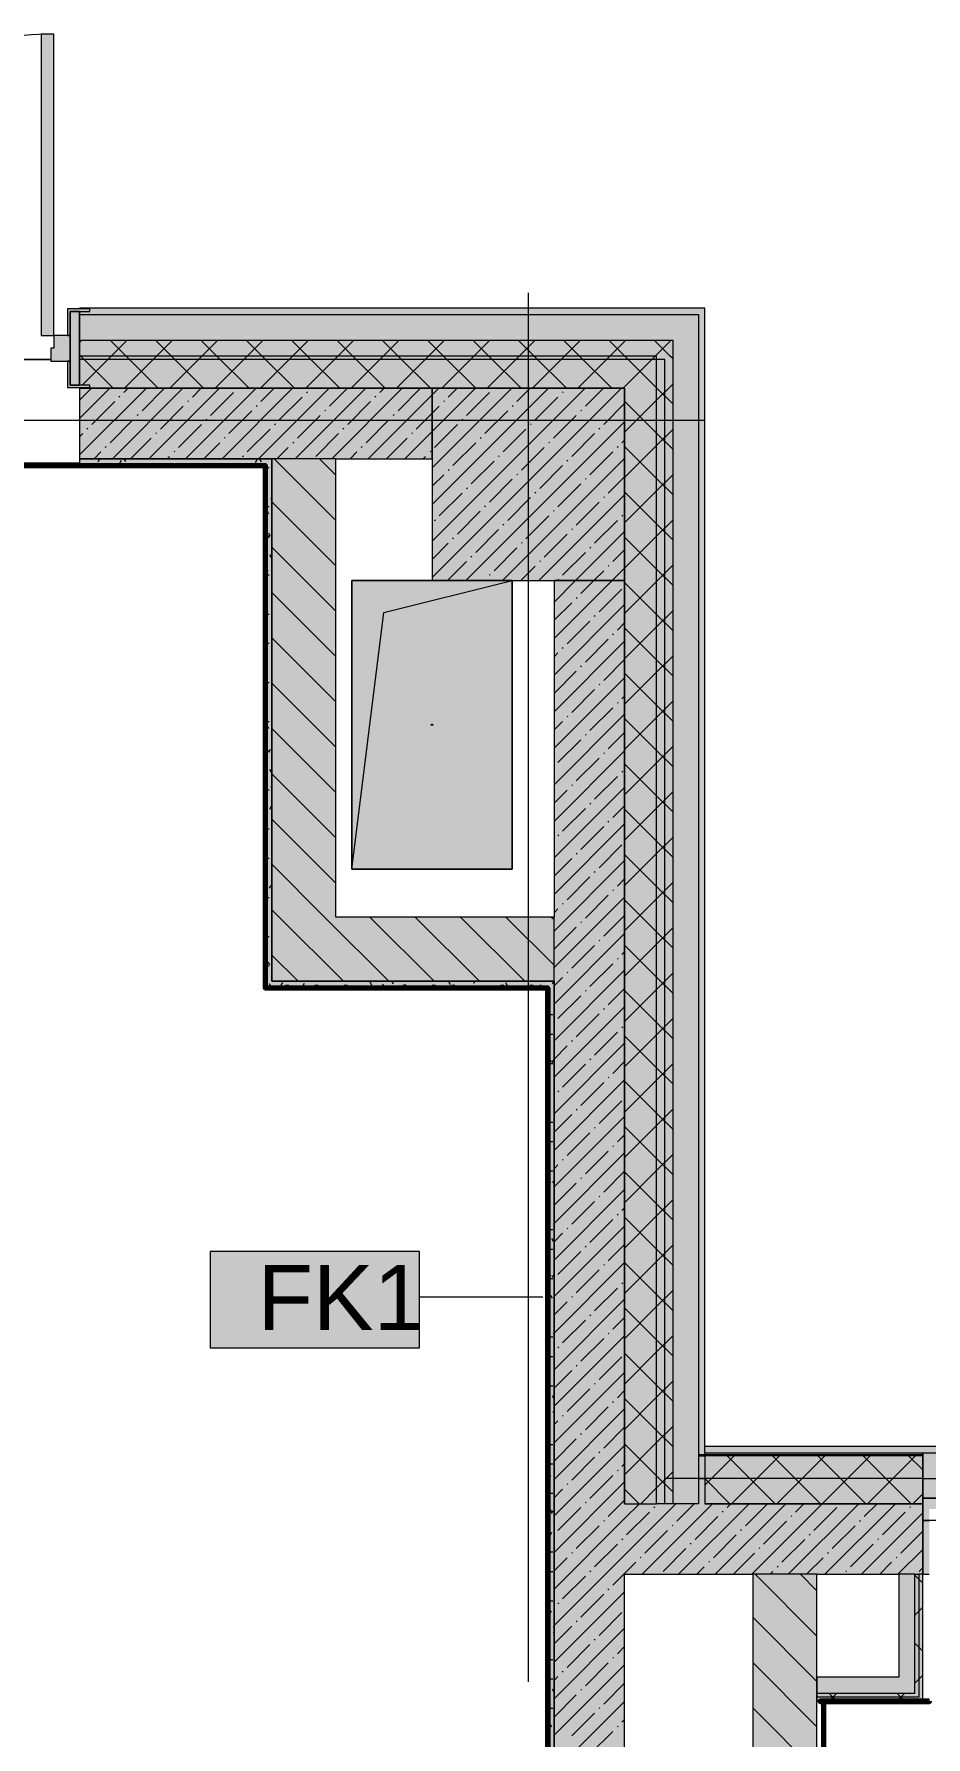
# Model space of a CAD drawing. Header units: millimetres. Extents: x -3817 to 677485, y -22715 to 103890.
# Drawn here: x 32011 to 34793, y 24804 to 30116 of the extents above; entities that cross this region are included whole.
import ezdxf

# ---------------------------------------------------------------- set-up
doc = ezdxf.new("R2010")
doc.units = ezdxf.units.MM
doc.layers.add('PDF _Геометрия', color=7, linetype='Continuous', true_color=0x1d1d1d)
doc.layers.add('PDF _Сплошная заливка', color=7, linetype='Continuous', true_color=0xffffff)
doc.layers.add('PDF _Текст', color=7, linetype='Continuous')
doc.styles.add('PDF GOST-Common', font='arial.ttf')

msp = doc.modelspace()

# ---------------------------------------------------------------- hatches: boundary and pattern name
at = {"layer": 'PDF _Сплошная заливка', "transparency": 33554559}
h = msp.add_hatch(color=256, dxfattribs=at)
h.paths.add_polyline_path([(13953.3, 29011.3), (13973.3, 29011.3), (13973.3, 29241.3), (15353.5, 29241.3), (15353.5, 29261.4), (13953.3, 29261.4), (13953.3, 29061.3)], flags=0)
h.paths.add_polyline_path([(34033.7, 29241.3), (34103.3, 29241.3), (34103.3, 29261.4), (32185.3, 29259.3), (32185.3, 29251.3), (32153.3, 29251.3), (32153.3, 29241.3), (34003.3, 29241.3)], flags=0)
h.paths.add_polyline_path([(22153.3, 29241.3), (31053.3, 29241.3), (31053.3, 29251.3), (31021.3, 29251.3), (31021.3, 29259.3), (22153.3, 29261.4)], flags=0)
h.paths.add_polyline_path([(18953.5, 29241.3), (18953.5, 29261.4), (18053.5, 29261.4), (18053.5, 29241.3), (18893.2, 29241.3)], flags=0)
h.paths.add_polyline_path([(20251.9, 29241.3), (20453.3, 29241.3), (20453.3, 29261.4), (19853.5, 29261.4), (19853.5, 29241.3)], flags=0)
h.paths.add_polyline_path([(17153.5, 29241.3), (17153.5, 29261.4), (16253.5, 29261.4), (16253.5, 29241.3), (16855.1, 29241.3)], flags=0)
h = msp.add_hatch(color=256, dxfattribs=at)
h.paths.add_polyline_path([(33838.7, 29161.3), (34083.3, 29161.3), (34083.3, 29241.3), (32153.3, 29241.3), (32153.3, 29161.3), (33633.3, 29161.3)], flags=0)
h.paths.add_polyline_path([(31053.3, 29161.3), (31053.3, 29241.3), (22153.3, 29241.3), (22153.3, 29161.3), (30053.3, 29161.3)], flags=0)
h.paths.add_polyline_path([(18953.5, 29161.3), (18953.5, 29241.3), (18053.5, 29241.3), (18053.5, 29161.3), (18893.2, 29161.3)], flags=0)
h.paths.add_polyline_path([(16253.5, 29161.3), (17153.5, 29161.3), (17153.5, 29241.3), (16253.5, 29241.3), (16253.5, 29191.3)], flags=0)
h.paths.add_polyline_path([(15353.5, 29161.3), (15353.5, 29241.3), (13973.3, 29241.3), (13973.3, 29161.3), (15036.6, 29161.3)], flags=0)
h.paths.add_polyline_path([(19853.5, 29161.3), (20453.3, 29161.3), (20453.3, 29241.3), (19853.5, 29241.3), (19853.5, 29191.3)], flags=0)
h = msp.add_hatch(color=256, dxfattribs=at)
h.paths.add_polyline_path([(32123.3, 29176.4), (32123.3, 29251.3), (32185.3, 29251.3), (32185.3, 29259.3), (32115.3, 29259.3), (32115.3, 29176.4)], flags=0)
h.paths.add_polyline_path([(31083.3, 29176.4), (31091.3, 29176.4), (31091.3, 29259.3), (31021.3, 29259.3), (31021.3, 29251.3), (31083.3, 29251.3), (31083.3, 29191.3)], flags=0)
for points in [[(32126, 29021.3), (32153.3, 29021.3), (32153.3, 29251.3), (32123.3, 29251.3), (32123.3, 29021.3)], [(34084.9, 25684.1), (34103.3, 25684.1), (34103.3, 29241.3), (34083.3, 29241.3), (34083.3, 25684.1)], [(34033.7, 25531.3), (34083.3, 25531.3), (34083.3, 29161.3), (34003.3, 29161.3), (34003.3, 25531.3)], [(33502.7, 27511.3), (33502.7, 28411.3), (33002.7, 28411.3), (33002.7, 27511.3), (33253.3, 27511.3)], [(33838.7, 24511.3), (33853.3, 24511.3), (33853.3, 28411.3), (33633.3, 28411.3), (33633.3, 24511.3)], [(32752.7, 27161.3), (33633.3, 27161.3), (33633.3, 27361.3), (32752.7, 27361.3), (32752.7, 27343)], [(33612.3, 27141.3), (33613.3, 27141.3), (33612.3, 27161.3), (32732.7, 27161.3), (32732.7, 27141.3), (33253.3, 27141.3)], [(36556.1, 25531.3), (37883.3, 25531.3), (37883.3, 25689.1), (34783.3, 25689.1), (34783.3, 25531.3), (35197.4, 25531.3)], [(34804.3, 25311.3), (34804.3, 25515.3), (34853.3, 25515.3), (34853.3, 25519.1), (36983.3, 25519.1), (36983.3, 25515.3), (37053.3, 25515.3), (37053.3, 25519.1), (37813.3, 25519.1), (37813.3, 25515.3), (37883.3, 25515.3), (37883.3, 25531.3), (34783.3, 25531.1), (34783.3, 25311.3), (34803.8, 25311.3)], [(34770.8, 24927.8), (34783.3, 24927.8), (34783.3, 25311.3), (34770.8, 25311.3), (34770.8, 24931.4)], [(34453.3, 24927.8), (34770.8, 24927.8), (34770.8, 24940.4), (34453.3, 24940.4), (34453.3, 24931.4)]]:
    msp.add_hatch(color=256, dxfattribs=at).paths.add_polyline_path(points)
h = msp.add_hatch(color=256, dxfattribs=at)
h.paths.add_polyline_path([(32063.3, 29096.3), (32123.3, 29096.3), (32123.3, 29176.4), (32073.3, 29176.4), (32073.3, 29136.3), (32063.3, 29136.3), (32063.3, 29111.3)], flags=0)
h.paths.add_polyline_path([(31133.3, 29096.3), (31143.3, 29096.3), (31143.3, 29136.3), (31133.3, 29136.3), (31133.3, 29176.4), (31083.3, 29176.4), (31083.3, 29096.3), (31121.3, 29096.3)], flags=0)
h = msp.add_hatch(color=256, dxfattribs=at)
h.paths.add_polyline_path([(22969.2, 29111.3), (31053.3, 29111.3), (31053.3, 29161.3), (22153.3, 29161.3), (22153.3, 29111.3)], flags=0)
h.paths.add_polyline_path([(33853.3, 29111.3), (34003.3, 29111.3), (34003.3, 29161.3), (32153.3, 29161.3), (32153.3, 29111.3), (33838.7, 29111.3)], flags=0)
h.paths.add_polyline_path([(20251.9, 29111.3), (20453.3, 29111.3), (20453.3, 29161.3), (19853.5, 29161.3), (19853.5, 29111.3)], flags=0)
h.paths.add_polyline_path([(18893.2, 29111.3), (18953.5, 29111.3), (18953.5, 29161.3), (18053.5, 29161.3), (18053.5, 29111.3), (18213.8, 29111.3)], flags=0)
h.paths.add_polyline_path([(15353.5, 29111.3), (15353.5, 29161.3), (13973.3, 29161.3), (13973.3, 29111.3), (14817.1, 29111.3)], flags=0)
h.paths.add_polyline_path([(16855.1, 29111.3), (17153.5, 29111.3), (17153.5, 29161.3), (16253.5, 29161.3), (16253.5, 29111.3), (16842.2, 29111.3)], flags=0)
h = msp.add_hatch(color=256, dxfattribs=at)
h.paths.add_polyline_path([(32153.3, 29011.3), (33953.3, 29011.3), (33953.3, 29111.3), (32153.3, 29111.3), (32153.3, 29021.3), (32185.3, 29021.3), (32185.3, 29013.3), (32153.3, 29013.3)], flags=0)
h.paths.add_polyline_path([(29003.3, 29011.3), (31021.3, 29013.3), (31021.3, 29021.3), (31053.3, 29021.3), (31053.3, 29111.3), (22153.3, 29111.3), (22153.3, 29011.3), (28803.3, 29011.3)], flags=0)
h.paths.add_polyline_path([(20453.3, 29011.3), (20453.3, 29111.3), (19853.5, 29111.3), (19853.5, 29011.3), (20251.9, 29011.3)], flags=0)
h.paths.add_polyline_path([(14553.3, 29011.3), (15353.5, 29011.3), (15353.5, 29111.3), (13973.3, 29111.3), (13973.3, 29011.3), (14137.8, 29011.3)], flags=0)
h.paths.add_polyline_path([(16253.5, 29011.3), (17153.5, 29011.3), (17153.5, 29111.3), (16253.5, 29111.3)], flags=0)
h.paths.add_polyline_path([(18953.5, 29011.3), (18953.5, 29111.3), (18053.5, 29111.3), (18053.5, 29011.3), (18893.2, 29011.3)], flags=0)
h = msp.add_hatch(color=256, dxfattribs=at)
h.paths.add_polyline_path([(32185.3, 29013.3), (32185.3, 29021.3), (32123.3, 29022.4), (32123.3, 29096.3), (32115.3, 29096.3), (32115.3, 29013.3), (32153.3, 29013.3)], flags=0)
h.paths.add_polyline_path([(31021.3, 29013.3), (31091.3, 29013.3), (31091.3, 29096.3), (31083.3, 29096.3), (31083.3, 29021.3), (31021.3, 29021.3)], flags=0)
h = msp.add_hatch(color=256, dxfattribs=at)
h.paths.add_polyline_path([(31053.3, 28791.3), (31053.3, 29011.3), (30853.3, 29011.3), (30853.3, 28791.3), (31053.2, 28791.3)], flags=0)
h.paths.add_polyline_path([(33253.3, 28791.3), (33253.3, 29011.3), (32153.3, 29011.3), (32153.3, 28791.3), (33002.7, 28791.3)], flags=0)
h.paths.add_polyline_path([(30053.3, 28791.3), (30253.3, 28793.1), (30253.3, 29011.3), (30053.3, 29011.3), (30053.3, 28793.6)], flags=0)
h = msp.add_hatch(color=256, dxfattribs=at)
h.paths.add_polyline_path([(32719.7, 28771.3), (32732.7, 28771.8), (32732.7, 28791.3), (32153.3, 28791.3), (32153.3, 28771.3), (32480, 28771.3)], flags=0)
h.paths.add_polyline_path([(31053.3, 28771.3), (31053.3, 28791.3), (30873.3, 28791.3), (30873.3, 28771.3), (30886.3, 28771.3)], flags=0)
h = msp.add_hatch(color=256, dxfattribs=at)
h.paths.add_polyline_path([(34103.3, 25531.3), (34103.3, 25681.1), (34083.3, 25681), (34083.3, 25531.3)], flags=0)
h.paths.add_polyline_path([(38730.6, 25689.1), (39003.3, 25690.7), (39003.3, 25711.1), (34103.3, 25711.1), (34103.3, 25689.1), (38594.1, 25689.1)], flags=0)
h = msp.add_hatch(color=256, dxfattribs=at)
h.paths.add_polyline_path([(38733.3, 25681.1), (38732.3, 25684.1), (37883.3, 25684.1), (37883.3, 25681.1), (38594.1, 25681.1)], flags=0)
h.paths.add_polyline_path([(34103.3, 25681.1), (34783.3, 25682.4), (34783.3, 25684.1), (34083.3, 25684.1), (34083.3, 25681.1)], flags=0)
h = msp.add_hatch(color=256, dxfattribs=at)
h.paths.add_polyline_path([(34103.3, 25684.1), (34783.3, 25684.1), (34783.3, 25689.1), (34103.3, 25689.1)], flags=0)
h.paths.add_polyline_path([(38732.3, 25684.1), (38733.3, 25684.1), (38733.3, 25689.1), (37883.3, 25689.1), (37883.3, 25684.1), (38594.1, 25684.1)], flags=0)
h = msp.add_hatch(color=256, dxfattribs=at)
h.paths.add_polyline_path([(37883.3, 25531.3), (38733.3, 25531.3), (38733.3, 25681.1), (37883.3, 25681.1), (37883.3, 25549.1)], flags=0)
h.paths.add_polyline_path([(34253.3, 25531.3), (34783.3, 25531.3), (34783.3, 25681.1), (34103.3, 25681.1), (34103.3, 25531.3)], flags=0)
h = msp.add_hatch(color=256, dxfattribs=at)
h.paths.add_polyline_path([(37908.3, 25311.3), (38733.3, 25311.3), (38733.3, 25531.3), (37883.3, 25531.1), (37884.5, 25311.3), (37895.8, 25311.3)], flags=0)
h.paths.add_polyline_path([(33853.3, 25311.3), (34783.3, 25311.3), (34783.3, 25531.3), (33853.3, 25531.1)], flags=0)
h = msp.add_hatch(color=256, dxfattribs=at)
h.paths.add_polyline_path([(34413.3, 19761.3), (34413.3, 19766.3), (34453.3, 19766.3), (34453.3, 20105.2), (34433.3, 20116.7), (34453.3, 20151.3), (34453.3, 20156.3), (34413.3, 20156.3), (34413.3, 20161.3), (34453.3, 20161.3), (34453.3, 20561.3), (34253.3, 20561.3), (34253.3, 19761.3), (34373.3, 19761.3)], flags=0)
h.paths.add_polyline_path([(34453.3, 21661.3), (34453.3, 25311.3), (34253.3, 25311.3), (34253.3, 21661.3)], flags=0)
at = {"layer": 'PDF _Сплошная заливка', "true_color": 0xe7e7e7, "transparency": 33554559}
for points in [[(34708.3, 24990.3), (34758.3, 24990.3), (34758.3, 25311.3), (34708.3, 25311.3), (34708.3, 24995.4)], [(34708.3, 24940.4), (34758.3, 24940.4), (34758.3, 24990.3), (34453.3, 24990.3), (34453.3, 24940.4)]]:
    msp.add_hatch(color=254, dxfattribs=at).paths.add_polyline_path(points)

# ---------------------------------------------------------------- linework, layer by layer
at = {"layer": 'PDF _Геометрия', "color": 253, "lineweight": 13, "true_color": 0xaaaaaa}
for points in [[(32073.3, 30116.3), (32033.3, 30116.3), (32033.3, 29176.4), (32073.3, 29176.4)], [(32123.3, 29021.3), (32153.3, 29021.3), (32153.3, 29251.3), (32123.3, 29251.3)], [(32073.3, 29176.4), (32073.3, 29136.3), (32063.3, 29136.3), (32063.3, 29096.3), (32123.3, 29096.3), (32123.3, 29176.4)], [(34853.3, 25549.1), (34853.3, 25479.1), (34783.3, 25479.1), (34783.3, 25549.1)]]:
    msp.add_lwpolyline(points, close=True, dxfattribs=at)
at = {"layer": 'PDF _Геометрия', "color": 253, "lineweight": 9, "true_color": 0xaaaaaa}
for points in [[(33553.3, 24976), (33553.3, 26809.4), (33553.3, 29309.4)], [(30624.4, 28911.3), (31603.3, 28911.3), (34103.3, 28911.3)], [(37883.3, 25549.1), (34783.3, 25549.1)], [(34783.3, 25479.1), (34804.3, 25479.1)]]:
    msp.add_lwpolyline(points, dxfattribs=at)
for points in [[(32185.3, 29251.3), (32185.3, 29259.3), (32115.3, 29259.3), (32115.3, 29176.4), (32123.3, 29176.4), (32123.3, 29251.3)], [(32185.3, 29021.3), (32123.3, 29021.3), (32123.3, 29096.3), (32115.3, 29096.3), (32115.3, 29013.3), (32185.3, 29013.3)]]:
    msp.add_lwpolyline(points, close=True, dxfattribs=at)
at = {"layer": 'PDF _Геометрия', "color": 9, "lineweight": 9, "true_color": 0xc0c0c0}
for points in [[(39003.3, 25689.1), (38733.3, 25689.1), (37883.3, 25689.1), (37883.3, 25531.3), (37883.3, 25689.1), (34783.3, 25689.1), (34783.3, 25531.3), (34783.3, 25689.1), (34103.3, 25689.1), (34103.3, 29011.3), (34103.3, 29241.3), (34103.3, 29261.4), (32153.3, 29261.4)], [(32153.3, 29251.3), (32153.3, 29021.3)], [(32153.3, 29011.3), (32153.3, 28791.3), (32752.7, 28791.3), (32752.7, 27361.3), (32752.7, 27161.3), (33633.3, 27161.3), (33633.3, 24511.3), (33853.3, 24511.3), (33853.3, 25311.3), (34253.3, 25311.3), (34253.3, 21691.3), (34253.3, 21791.3), (34253.3, 21811.3), (29023.3, 21811.3)], [(32153.3, 29011.3), (32153.3, 28791.3)], [(33253.3, 24531.3), (33253.3, 24511.3), (33633.3, 24511.3), (33633.3, 24531.3), (33633.3, 27161.3), (33613.3, 27161.3), (32752.7, 27161.3), (32752.7, 28791.3), (32732.7, 28791.3), (32153.3, 28791.3), (32153.3, 28771.3)], [(32732.7, 27161.3), (32732.7, 27141.3)], [(33613.3, 27141.3), (33613.3, 24532.4)], [(34103.1, 25711.1), (39273.4, 25711.1)], [(34473.3, 23111.3), (34453.3, 23111.3), (34453.3, 25311.3), (34708.3, 25311.3), (34708.3, 24990.3), (34453.3, 24990.3), (34453.3, 24915.3), (34783.3, 24915.3), (34783.3, 24927.8), (34783.3, 24990.3), (34783.3, 25311.3), (34783.3, 25531.3), (34783.3, 25311.3), (34803.8, 25311.3)]]:
    msp.add_lwpolyline(points, dxfattribs=at)
at = {"layer": 'PDF _Геометрия', "color": 7, "lineweight": 9}
for points in [[(32153.3, 29241.3), (34083.3, 29241.3), (34083.3, 29161.3), (34083.3, 29011.3), (34083.3, 25684.1), (34083.3, 25681.1), (34083.3, 25531.3), (34003.3, 25531.3)], [(32153.3, 29161.3), (34003.3, 29161.3), (34003.3, 29111.3), (34003.3, 29011.3), (34003.3, 25531.3), (33953.3, 25531.3)], [(33853.3, 25531.3), (33953.3, 25531.3), (33953.3, 29011.3), (33953.3, 29111.3), (32153.3, 29111.3)], [(33978.3, 25531.3), (33978.3, 29101.3), (32153.3, 29101.3)], [(32153.3, 28771.3), (32719.7, 28771.3), (32732.7, 28771.3)], [(32732.7, 28770.3), (32732.7, 27161.3)], [(32952.7, 28791.3), (32752.7, 28791.3)], [(33002.7, 27511.3), (33102.7, 28311.3), (33502.7, 28411.3)], [(33633.3, 27161.3), (33633.3, 27361.3)], [(32732.7, 27141.3), (33612.3, 27141.3)], [(33597.9, 26176.1), (33213.9, 26176.1)], [(34783.3, 25684.1), (34103.3, 25684.1), (34083.3, 25684.1), (34083.3, 25681.1), (34103.3, 25681.1)], [(34103.3, 25689.1), (34103.3, 25684.1)], [(34783.3, 25681.1), (34103.3, 25681.1), (34103.3, 25531.3), (34280.7, 25531.3), (34783.3, 25531.3), (34280.7, 25531.3), (34103.3, 25531.3)], [(34783.3, 25610.1), (33978.3, 25610.1)], [(34453.3, 25311.3), (34280.7, 25311.3), (34253.3, 25311.3)], [(34453.3, 24940.4), (34758.3, 24940.4), (34758.3, 24990.3), (34758.3, 25311.3), (34708.3, 25311.3)], [(34758.3, 25311.3), (34770.8, 25311.3), (34770.8, 24990.3), (34770.8, 24940.4), (34770.8, 24927.8), (34453.3, 24927.8)], [(34783.3, 25311.3), (34770.8, 25311.3)]]:
    msp.add_lwpolyline(points, dxfattribs=at)
at = {"layer": 'PDF _Геометрия', "lineweight": 9}
for points in [[(32153.3, 29154.4), (32160.2, 29161.3)], [(32257.4, 29011.3), (32157.4, 29111.3), (32153.3, 29115.5)], [(32161.6, 29021.3), (32251.6, 29111.3), (32301.6, 29161.3)], [(32398.8, 29011.3), (32298.8, 29111.3), (32248.8, 29161.3)], [(32293, 29011.3), (32393, 29111.3), (32443, 29161.3)], [(32540.2, 29011.3), (32440.2, 29111.3), (32390.2, 29161.3)], [(32434.4, 29011.3), (32534.4, 29111.3), (32584.4, 29161.3)], [(32681.7, 29011.3), (32581.7, 29111.3), (32531.7, 29161.3)], [(32575.9, 29011.3), (32675.9, 29111.3), (32725.9, 29161.3)], [(32823.1, 29011.3), (32723.1, 29111.3), (32673.1, 29161.3)], [(32717.3, 29011.3), (32817.3, 29111.3), (32867.3, 29161.3)], [(32964.5, 29011.3), (32864.5, 29111.3), (32814.5, 29161.3)], [(32858.7, 29011.3), (32958.7, 29111.3), (33008.7, 29161.3)], [(33105.9, 29011.3), (33005.9, 29111.3), (32955.9, 29161.3)], [(33000.1, 29011.3), (33100.1, 29111.3), (33150.1, 29161.3)], [(33247.3, 29011.3), (33147.3, 29111.3), (33097.3, 29161.3)], [(33141.5, 29011.3), (33241.5, 29111.3), (33291.5, 29161.3)], [(33388.8, 29011.3), (33288.8, 29111.3), (33238.8, 29161.3)], [(33283, 29011.3), (33383, 29111.3), (33433, 29161.3)], [(33530.2, 29011.3), (33430.2, 29111.3), (33380.2, 29161.3)], [(33424.4, 29011.3), (33524.4, 29111.3), (33574.4, 29161.3)], [(33671.6, 29011.3), (33571.6, 29111.3), (33521.6, 29161.3)], [(33565.8, 29011.3), (33665.8, 29111.3), (33715.8, 29161.3)], [(33813, 29011.3), (33713, 29111.3), (33663, 29161.3)], [(33707.2, 29011.3), (33807.2, 29111.3), (33857.2, 29161.3)], [(34003.3, 28962.5), (33953.3, 29012.5), (33854.4, 29111.3), (33804.4, 29161.3)], [(33848.6, 29011.3), (33948.6, 29111.3), (33998.6, 29161.3)], [(34003.3, 29104), (33995.9, 29111.3), (33945.9, 29161.3)], [(32153.3, 28917.2), (32247.4, 29011.3)], [(32153.3, 28803.2), (32361.4, 29011.3)], [(32153.3, 28974.3), (32190.4, 29011.3)], [(32255.5, 28791.3), (32475.5, 29011.3)], [(32291.1, 28998), (32304.4, 29011.3)], [(32348.1, 28941), (32418.5, 29011.3)], [(32369.5, 28791.3), (32589.5, 29011.3)], [(32483.6, 28791.3), (32703.6, 29011.3)], [(32504.9, 28983.8), (32532.5, 29011.3)], [(32597.6, 28791.3), (32817.6, 29011.3)], [(32711.7, 28791.3), (32931.7, 29011.3)], [(32718.8, 28969.5), (32760.6, 29011.3)], [(32825.7, 28791.3), (33045.7, 29011.3)], [(32932.6, 28955.3), (32988.7, 29011.3)], [(32939.8, 28791.3), (33159.8, 29011.3)], [(33053.8, 28791.3), (33253.3, 28990.8), (33273.8, 29011.3)], [(33089.4, 28998), (33102.8, 29011.3)], [(33146.5, 28941), (33216.8, 29011.3)], [(33167.9, 28791.3), (33253.3, 28876.7), (33387.9, 29011.3)], [(33253.3, 28762.7), (33501.9, 29011.3)], [(33253.3, 28648.6), (33616, 29011.3)], [(33253.3, 28534.6), (33730, 29011.3)], [(33253.3, 28420.5), (33844.1, 29011.3)], [(33303.3, 28983.8), (33330.8, 29011.3)], [(33517.1, 28969.5), (33558.9, 29011.3)], [(33731, 28955.3), (33787, 29011.3)], [(33853.3, 28874.5), (33953.3, 28974.5), (34003.3, 29024.5)], [(32191.3, 28898.3), (32262.6, 28969.5)], [(32276.8, 28983.8), (32279.2, 28986.2)], [(32405.2, 28884), (32476.4, 28955.3)], [(32490.7, 28969.5), (32493.1, 28971.9)], [(32562, 28926.8), (32633.3, 28998)], [(32704.5, 28955.3), (32706.9, 28957.6)], [(32775.8, 28912.5), (32847.1, 28983.8)], [(32861.3, 28998), (32863.7, 29000.4)], [(32989.7, 28898.3), (33060.9, 28969.5)], [(33075.2, 28983.8), (33077.6, 28986.2)], [(33203.5, 28884), (33253.3, 28933.8), (33274.8, 28955.3)], [(33289, 28969.5), (33291.4, 28971.9)], [(33360.3, 28926.8), (33431.6, 28998)], [(33502.9, 28955.3), (33505.2, 28957.6)], [(33574.2, 28912.5), (33645.4, 28983.8)], [(33659.7, 28998), (33662.1, 29000.4)], [(33788, 28898.3), (33853.3, 28963.5)], [(34003.3, 28821.1), (33953.3, 28871.1), (33853.3, 28971.1)], [(32248.3, 28841.2), (32319.6, 28912.5)], [(32333.9, 28926.8), (32336.2, 28929.1)], [(32547.7, 28912.5), (32550.1, 28914.9)], [(32619, 28869.7), (32690.3, 28941)], [(32832.8, 28855.5), (32904.1, 28926.8)], [(32918.4, 28941), (32920.7, 28943.4)], [(33046.7, 28841.2), (33118, 28912.5)], [(33132.2, 28926.8), (33134.6, 28929.1)], [(33346.1, 28912.5), (33348.4, 28914.9)], [(33358.1, 28411.3), (33853.3, 28906.5)], [(33417.3, 28869.7), (33488.6, 28941)], [(33631.2, 28855.5), (33702.5, 28926.8)], [(33716.7, 28941), (33719.1, 28943.4)], [(32153.3, 28860.2), (32162.8, 28869.7)], [(32177.1, 28884), (32179.4, 28886.4)], [(32312.5, 28791.3), (32376.6, 28855.5)], [(32390.9, 28869.7), (32393.3, 28872.1)], [(32462.2, 28827), (32533.5, 28898.3)], [(32604.7, 28855.5), (32607.1, 28857.9)], [(32676, 28812.7), (32747.3, 28884)], [(32761.6, 28898.3), (32763.9, 28900.6)], [(32889.9, 28798.5), (32961.1, 28869.7)], [(32975.4, 28884), (32977.8, 28886.4)], [(33110.8, 28791.3), (33175, 28855.5)], [(33189.2, 28869.7), (33191.6, 28872.1)], [(33260.5, 28827), (33331.8, 28898.3)], [(33403.1, 28855.5), (33405.5, 28857.9)], [(33474.4, 28812.7), (33545.6, 28884)], [(33559.9, 28898.3), (33562.3, 28900.6)], [(33688.2, 28798.5), (33759.5, 28869.7)], [(33773.7, 28884), (33776.1, 28886.4)], [(33845, 28841.2), (33853.3, 28849.5)], [(33853.3, 28733.1), (33953.3, 28833.1), (34003.3, 28883.1)], [(32198.5, 28791.3), (32219.8, 28812.7)], [(32234.1, 28827), (32236.4, 28829.3)], [(32426.6, 28791.3), (32433.7, 28798.5)], [(32447.9, 28812.7), (32450.3, 28815.1)], [(32540.6, 28791.3), (32590.5, 28841.2)], [(32661.8, 28798.5), (32664.1, 28800.8)], [(32768.7, 28791.3), (32804.3, 28827)], [(32818.6, 28841.2), (32821, 28843.6)], [(32996.8, 28791.3), (33018.2, 28812.7)], [(33032.4, 28827), (33034.8, 28829.3)], [(33224.9, 28791.3), (33232, 28798.5)], [(33246.3, 28812.7), (33248.6, 28815.1)], [(33317.5, 28769.9), (33388.8, 28841.2)], [(33460.1, 28798.5), (33462.5, 28800.8)], [(33531.4, 28755.7), (33602.7, 28827)], [(33616.9, 28841.2), (33619.3, 28843.6)], [(33745.2, 28741.4), (33816.5, 28812.7)], [(33830.8, 28827), (33833.1, 28829.3)], [(34003.3, 28679.7), (33953.3, 28729.7), (33853.3, 28829.7)], [(32952.7, 28598.8), (32760.2, 28791.3)], [(32952.7, 28740.3), (32901.7, 28791.3)], [(33253.3, 28705.7), (33289, 28741.4)], [(33303.3, 28755.7), (33305.7, 28758.1)], [(33374.6, 28712.9), (33445.9, 28784.2)], [(33472.2, 28411.3), (33853.3, 28792.4)], [(33517.1, 28741.4), (33519.5, 28743.8)], [(33588.4, 28698.7), (33659.7, 28769.9)], [(33674, 28784.2), (33676.3, 28786.6)], [(33853.3, 28591.7), (33953.3, 28691.7), (34003.3, 28741.7)], [(33360.3, 28698.7), (33362.7, 28701)], [(33431.6, 28655.9), (33502.9, 28727.2)], [(33645.4, 28641.6), (33716.7, 28712.9)], [(33731, 28727.2), (33733.3, 28729.6)], [(33802.3, 28684.4), (33853.3, 28735.4)], [(34003.3, 28538.3), (33953.3, 28588.3), (33853.3, 28688.3)], [(32952.7, 28457.4), (32752.7, 28657.4)], [(33274.8, 28613.1), (33346.1, 28684.4)], [(33417.3, 28641.6), (33419.7, 28644)], [(33488.6, 28598.9), (33559.9, 28670.2)], [(33574.2, 28684.4), (33576.5, 28686.8)], [(33586.2, 28411.3), (33853.3, 28678.4)], [(33702.5, 28584.6), (33773.7, 28655.9)], [(33788, 28670.2), (33790.4, 28672.5)], [(33260.5, 28598.9), (33262.9, 28601.2)], [(33331.8, 28556.1), (33403.1, 28627.4)], [(33474.4, 28584.6), (33476.7, 28587)], [(33545.6, 28541.8), (33616.9, 28613.1)], [(33631.2, 28627.4), (33633.6, 28629.8)], [(33759.5, 28527.6), (33830.8, 28598.9)], [(33845, 28613.1), (33847.4, 28615.5)], [(33853.3, 28450.3), (33953.3, 28550.3), (34003.3, 28600.3)], [(33317.5, 28541.8), (33319.9, 28544.2)], [(33388.8, 28499.1), (33460.1, 28570.4)], [(33531.4, 28527.6), (33533.8, 28530)], [(33602.7, 28484.8), (33674, 28556.1)], [(33633.3, 28344.3), (33700.3, 28411.3), (33853.3, 28564.3)], [(33688.2, 28570.4), (33690.6, 28572.7)], [(34003.3, 28396.8), (33953.3, 28446.8), (33853.3, 28546.8)], [(32952.7, 28316), (32752.7, 28516)], [(33253.3, 28477.6), (33303.3, 28527.6)], [(33374.6, 28484.8), (33376.9, 28487.2)], [(33445.9, 28442.1), (33517.1, 28513.3)], [(33659.7, 28427.8), (33731, 28499.1)], [(33745.2, 28513.3), (33747.6, 28515.7)], [(33816.5, 28470.6), (33853.3, 28507.3)], [(33301.1, 28411.3), (33360.3, 28470.6)], [(33431.6, 28427.8), (33434, 28430.2)], [(33529.2, 28411.3), (33574.2, 28456.3)], [(33588.4, 28470.6), (33590.8, 28472.9)], [(33633.3, 28230.3), (33814.3, 28411.3), (33853.3, 28450.3)], [(33716.7, 28370.8), (33757.3, 28411.3), (33788, 28442.1)], [(33802.3, 28456.3), (33804.6, 28458.7)], [(33853.3, 28308.9), (33953.3, 28408.9), (34003.3, 28458.9)], [(32952.7, 28174.6), (32752.7, 28374.6)], [(33415.1, 28411.3), (33417.3, 28413.5)], [(33645.4, 28413.5), (33647.8, 28415.9)], [(33773.7, 28313.8), (33845, 28385)], [(34003.3, 28255.4), (33953.3, 28305.4), (33853.3, 28405.4)], [(33633.3, 28287.3), (33688.2, 28342.3)], [(33633.3, 28116.2), (33853.3, 28336.2)], [(33702.5, 28356.5), (33704.8, 28358.9)], [(33853.3, 28167.4), (33953.3, 28267.4), (34003.3, 28317.4)], [(33674, 28214), (33745.2, 28285.2)], [(33759.5, 28299.5), (33761.9, 28301.9)], [(33830.8, 28256.7), (33853.3, 28279.2)], [(34003.3, 28114), (33953.3, 28164), (33853.3, 28264)], [(32952.7, 28033.2), (32752.7, 28233.2)], [(33633.3, 28002.2), (33853.3, 28222.2)], [(33731, 28156.9), (33802.3, 28228.2)], [(33816.5, 28242.5), (33818.9, 28244.8)], [(33633.3, 28173.3), (33645.4, 28185.4)], [(33659.7, 28199.7), (33662.1, 28202.1)], [(33788, 28099.9), (33853.3, 28165.2)], [(33853.3, 28026), (33953.3, 28126), (34003.3, 28176)], [(33633.3, 28059.2), (33702.5, 28128.4)], [(33633.3, 27888.1), (33853.3, 28108.1)], [(33716.7, 28142.7), (33719.1, 28145)], [(34003.3, 27972.6), (33953.3, 28022.6), (33853.3, 28122.6)], [(32952.7, 27891.7), (32752.7, 28091.7)], [(33688.2, 28000.1), (33759.5, 28071.4)], [(33773.7, 28085.7), (33776.1, 28088)], [(33845, 28042.9), (33853.3, 28051.1)], [(33745.2, 27943.1), (33816.5, 28014.4)], [(33830.8, 28028.6), (33833.1, 28031)], [(33853.3, 27884.6), (33953.3, 27984.6), (34003.3, 28034.6)], [(32952.7, 27750.3), (32752.7, 27950.3)], [(33633.3, 27774.1), (33853.3, 27994.1)], [(33633.3, 27945.2), (33659.7, 27971.6)], [(33674, 27985.9), (33676.3, 27988.2)], [(34003.3, 27831.2), (33953.3, 27881.2), (33853.3, 27981.2)], [(33645.4, 27843.3), (33716.7, 27914.6)], [(33731, 27928.8), (33733.3, 27931.2)], [(33802.3, 27886.1), (33853.3, 27937.1)], [(33853.3, 27743.2), (33953.3, 27843.2), (34003.3, 27893.2)], [(33633.3, 27660), (33853.3, 27880)], [(33702.5, 27786.3), (33773.7, 27857.6)], [(33788, 27871.8), (33790.4, 27874.2)], [(34003.3, 27689.7), (33953.3, 27739.7), (33853.3, 27839.7)], [(32952.7, 27608.9), (32752.7, 27808.9)], [(33633.3, 27831.1), (33633.6, 27831.4)], [(33759.5, 27729.2), (33830.8, 27800.5)], [(33845, 27814.8), (33847.4, 27817.2)], [(33633.3, 27546), (33853.3, 27766)], [(33633.3, 27717.1), (33674, 27757.8)], [(33688.2, 27772), (33690.6, 27774.4)], [(33853.3, 27601.8), (33953.3, 27701.8), (34003.3, 27751.8)], [(33659.7, 27629.5), (33731, 27700.7)], [(33745.2, 27715), (33747.6, 27717.4)], [(33816.5, 27672.2), (33853.3, 27709)], [(34003.3, 27548.3), (33953.3, 27598.3), (33853.3, 27698.3)], [(32952.7, 27467.5), (32752.7, 27667.5)], [(33633.3, 27432), (33853.3, 27652)], [(33716.7, 27572.4), (33788, 27643.7)], [(33802.3, 27658), (33804.6, 27660.3)], [(33645.4, 27615.2), (33647.8, 27617.6)], [(33773.7, 27515.4), (33845, 27586.7)], [(33853.3, 27460.3), (33953.3, 27560.3), (34003.3, 27610.3)], [(33117.4, 27161.3), (32917.4, 27361.3), (32752.7, 27526.1)], [(33633.3, 27489), (33688.2, 27543.9)], [(33633.3, 27317.9), (33853.3, 27537.9)], [(33702.5, 27558.2), (33704.8, 27560.5)], [(34003.3, 27406.9), (33953.3, 27456.9), (33853.3, 27556.9)], [(33674, 27415.6), (33745.2, 27486.9)], [(33759.5, 27501.1), (33761.9, 27503.5)], [(33830.8, 27458.4), (33853.3, 27480.9)], [(33853.3, 27318.9), (33953.3, 27418.9), (34003.3, 27468.9)], [(33633.3, 27203.9), (33853.3, 27423.9)], [(33731, 27358.6), (33802.3, 27429.9)], [(33816.5, 27444.1), (33818.9, 27446.5)], [(34003.3, 27265.5), (33953.3, 27315.5), (33853.3, 27415.5)], [(32976, 27161.3), (32776, 27361.3), (32752.7, 27384.6)], [(33258.9, 27161.3), (33058.9, 27361.3)], [(33400.3, 27161.3), (33200.3, 27361.3)], [(33541.7, 27161.3), (33341.7, 27361.3)], [(33633.3, 27211.2), (33483.1, 27361.3)], [(33633.3, 27352.6), (33624.5, 27361.3)], [(33633.3, 27374.9), (33645.4, 27387.1)], [(33659.7, 27401.4), (33662.1, 27403.7)], [(33788, 27301.6), (33853.3, 27366.8)], [(33633.3, 27260.9), (33702.5, 27330.1)], [(33633.3, 27089.8), (33853.3, 27309.8)], [(33716.7, 27344.3), (33719.1, 27346.7)], [(33853.3, 27177.5), (33953.3, 27277.5), (34003.3, 27327.5)], [(33688.2, 27201.8), (33759.5, 27273.1)], [(33773.7, 27287.3), (33776.1, 27289.7)], [(34003.3, 27124.1), (33953.3, 27174.1), (33853.3, 27274.1)], [(32834.6, 27161.3), (32752.7, 27243.2)], [(33745.2, 27144.7), (33816.5, 27216)], [(33830.8, 27230.3), (33833.1, 27232.7)], [(33845, 27244.5), (33853.3, 27252.8)], [(33633.3, 26975.8), (33853.3, 27195.8)], [(33633.3, 27146.8), (33659.7, 27173.3)], [(33674, 27187.5), (33676.3, 27189.9)], [(33853.3, 27036.1), (33953.3, 27136.1), (34003.3, 27186.1)], [(33645.4, 27045), (33716.7, 27116.2)], [(33731, 27130.5), (33733.3, 27132.9)], [(33802.3, 27087.7), (33853.3, 27138.7)], [(34003.3, 26982.6), (33953.3, 27032.6), (33853.3, 27132.6)], [(33633.3, 26861.7), (33853.3, 27081.7)], [(33702.5, 26987.9), (33773.7, 27059.2)], [(33788, 27073.5), (33790.4, 27075.8)], [(33853.3, 26894.6), (33953.3, 26994.6), (34003.3, 27044.6)], [(33633.3, 27032.8), (33633.6, 27033.1)], [(33759.5, 26930.9), (33830.8, 27002.2)], [(33845, 27016.4), (33847.4, 27018.8)], [(34003.3, 26841.2), (33953.3, 26891.2), (33853.3, 26991.2)], [(33633.3, 26747.7), (33853.3, 26967.7)], [(33633.3, 26918.7), (33674, 26959.4)], [(33688.2, 26973.7), (33690.6, 26976)], [(33659.7, 26831.1), (33731, 26902.4)], [(33745.2, 26916.6), (33747.6, 26919)], [(33816.5, 26873.9), (33853.3, 26910.6)], [(33853.3, 26753.2), (33953.3, 26853.2), (34003.3, 26903.2)], [(33633.3, 26633.6), (33853.3, 26853.6)], [(33716.7, 26774.1), (33788, 26845.4)], [(33802.3, 26859.6), (33804.6, 26862)], [(34003.3, 26699.8), (33953.3, 26749.8), (33853.3, 26849.8)], [(33645.4, 26816.9), (33647.8, 26819.2)], [(33773.7, 26717.1), (33845, 26788.3)], [(33633.3, 26690.6), (33688.2, 26745.6)], [(33633.3, 26519.6), (33853.3, 26739.6)], [(33702.5, 26759.8), (33704.8, 26762.2)], [(33853.3, 26611.8), (33953.3, 26711.8), (34003.3, 26761.8)], [(33674, 26617.3), (33745.2, 26688.6)], [(33759.5, 26702.8), (33761.9, 26705.2)], [(33830.8, 26660), (33853.3, 26682.5)], [(34003.3, 26558.4), (33953.3, 26608.4), (33853.3, 26708.4)], [(33633.3, 26405.5), (33853.3, 26625.5)], [(33731, 26560.2), (33802.3, 26631.5)], [(33816.5, 26645.8), (33818.9, 26648.2)], [(33853.3, 26470.4), (33953.3, 26570.4), (34003.3, 26620.4)], [(33633.3, 26576.6), (33645.4, 26588.8)], [(33659.7, 26603), (33662.1, 26605.4)], [(33788, 26503.2), (33853.3, 26568.5)], [(34003.3, 26416.9), (33953.3, 26466.9), (33853.3, 26566.9)], [(33633.3, 26462.5), (33702.5, 26531.7)], [(33633.3, 26291.5), (33853.3, 26511.5)], [(33716.7, 26546), (33719.1, 26548.4)], [(33688.2, 26403.4), (33759.5, 26474.7)], [(33773.7, 26489), (33776.1, 26491.3)], [(33853.3, 26329), (33953.3, 26429), (34003.3, 26479)], [(33745.2, 26346.4), (33816.5, 26417.7)], [(33830.8, 26431.9), (33833.1, 26434.3)], [(33845, 26446.2), (33853.3, 26454.4)], [(34003.3, 26275.5), (33953.3, 26325.5), (33853.3, 26425.5)], [(33633.3, 26177.4), (33853.3, 26397.4)], [(33633.3, 26348.5), (33659.7, 26374.9)], [(33674, 26389.2), (33676.3, 26391.5)], [(33645.4, 26246.6), (33716.7, 26317.9)], [(33731, 26332.1), (33733.3, 26334.5)], [(33802.3, 26289.4), (33853.3, 26340.4)], [(33853.3, 26187.5), (33953.3, 26287.5), (34003.3, 26337.5)], [(33633.3, 26063.4), (33853.3, 26283.4)], [(33702.5, 26189.6), (33773.7, 26260.9)], [(33788, 26275.1), (33790.4, 26277.5)], [(34003.3, 26134.1), (33953.3, 26184.1), (33853.3, 26284.1)], [(33633.3, 26234.4), (33633.6, 26234.7)], [(33759.5, 26132.6), (33830.8, 26203.8)], [(33845, 26218.1), (33847.4, 26220.5)], [(33853.3, 26046.1), (33953.3, 26146.1), (34003.3, 26196.1)], [(33633.3, 25949.3), (33853.3, 26169.3)], [(33633.3, 26120.4), (33674, 26161.1)], [(33688.2, 26175.3), (33690.6, 26177.7)], [(34003.3, 25992.7), (33953.3, 26042.7), (33853.3, 26142.7)], [(33659.7, 26032.8), (33731, 26104)], [(33745.2, 26118.3), (33747.6, 26120.7)], [(33816.5, 26075.5), (33853.3, 26112.3)], [(33633.3, 25835.3), (33853.3, 26055.3)], [(33716.7, 25975.7), (33788, 26047)], [(33802.3, 26061.3), (33804.6, 26063.7)], [(33853.3, 25904.7), (33953.3, 26004.7), (34003.3, 26054.7)], [(33645.4, 26018.5), (33647.8, 26020.9)], [(33773.7, 25918.7), (33845, 25990)], [(34003.3, 25851.3), (33953.3, 25901.3), (33853.3, 26001.3)], [(33633.3, 25892.3), (33688.2, 25947.2)], [(33633.3, 25721.2), (33853.3, 25941.2)], [(33702.5, 25961.5), (33704.8, 25963.9)], [(33674, 25818.9), (33745.2, 25890.2)], [(33759.5, 25904.5), (33761.9, 25906.8)], [(33830.8, 25861.7), (33853.3, 25884.2)], [(33853.3, 25763.3), (33953.3, 25863.3), (34003.3, 25913.3)], [(33633.3, 25607.2), (33853.3, 25827.2)], [(33731, 25761.9), (33802.3, 25833.2)], [(33816.5, 25847.4), (33818.9, 25849.8)], [(34003.3, 25709.8), (33953.3, 25759.8), (33853.3, 25859.8)], [(33633.3, 25778.2), (33645.4, 25790.4)], [(33659.7, 25804.7), (33662.1, 25807)], [(33788, 25704.9), (33853.3, 25770.1)], [(33853.3, 25621.9), (33953.3, 25721.9), (34003.3, 25771.9)], [(33633.3, 25664.2), (33702.5, 25733.4)], [(33633.3, 25493.1), (33853.3, 25713.1)], [(33716.7, 25747.6), (33719.1, 25750)], [(34003.3, 25568.4), (33953.3, 25618.4), (33853.3, 25718.4)], [(33688.2, 25605.1), (33759.5, 25676.4)], [(33773.7, 25690.6), (33776.1, 25693)], [(34103.3, 25589), (34195.3, 25681.1)], [(34323.2, 25531.3), (34173.5, 25681.1)], [(34187, 25531.3), (34336.7, 25681.1)], [(34464.6, 25531.3), (34314.9, 25681.1)], [(34328.4, 25531.3), (34478.2, 25681.1)], [(34606, 25531.3), (34456.3, 25681.1)], [(34469.9, 25531.3), (34619.6, 25681.1)], [(34747.4, 25531.3), (34597.7, 25681.1)], [(34611.3, 25531.3), (34761, 25681.1)], [(34783.3, 25636.9), (34739.1, 25681.1)], [(33745.2, 25548.1), (33816.5, 25619.3)], [(33830.8, 25633.6), (33833.1, 25636)], [(33845, 25647.8), (33853.3, 25656.1)], [(33904.2, 25531.3), (33953.3, 25580.4), (34003.3, 25630.4)], [(34181.8, 25531.3), (34103.3, 25609.8)], [(33633.3, 25379.1), (33853.3, 25599.1)], [(33633.3, 25550.1), (33659.7, 25576.6)], [(33674, 25590.8), (33676.3, 25593.2)], [(33898.9, 25531.3), (33853.3, 25577)], [(34752.7, 25531.3), (34783.3, 25561.9)], [(33633.3, 25265), (33853.3, 25485), (33899.6, 25531.3)], [(33633.3, 25151), (33853.3, 25371), (34013.6, 25531.3)], [(33645.4, 25448.3), (33716.7, 25519.5)], [(33731, 25533.8), (33733.3, 25536.2)], [(33802.3, 25491), (33853.3, 25542)], [(33859.3, 25434), (33930.6, 25505.3)], [(33907.7, 25311.3), (34127.7, 25531.3)], [(33944.8, 25519.5), (33947.2, 25521.9)], [(34016.1, 25476.8), (34070.7, 25531.3)], [(34021.7, 25311.3), (34241.7, 25531.3)], [(34135.8, 25311.3), (34355.8, 25531.3)], [(34158.7, 25505.3), (34161, 25507.7)], [(34172.9, 25519.5), (34184.7, 25531.3)], [(34229.9, 25462.5), (34298.8, 25531.3)], [(34249.8, 25311.3), (34469.8, 25531.3)], [(34363.9, 25311.3), (34583.9, 25531.3)], [(34386.8, 25505.3), (34412.8, 25531.3)], [(34443.8, 25448.3), (34515.1, 25519.5)], [(34477.9, 25311.3), (34697.9, 25531.3)], [(34592, 25311.3), (34783.3, 25502.6)], [(34600.6, 25491), (34640.9, 25531.3)], [(34657.6, 25434), (34728.9, 25505.3)], [(34743.2, 25519.5), (34745.5, 25521.9)], [(33702.5, 25391.2), (33773.7, 25462.5)], [(33788, 25476.8), (33790.4, 25479.1)], [(33916.3, 25377), (33987.6, 25448.3)], [(34001.8, 25462.5), (34004.2, 25464.9)], [(34073.1, 25419.8), (34144.4, 25491)], [(34215.7, 25448.3), (34218.1, 25450.6)], [(34287, 25405.5), (34358.2, 25476.8)], [(34372.5, 25491), (34374.9, 25493.4)], [(34500.8, 25391.2), (34572.1, 25462.5)], [(34586.3, 25476.8), (34588.7, 25479.1)], [(33633.3, 25436.1), (33633.6, 25436.4)], [(33759.5, 25334.2), (33830.8, 25405.5)], [(33845, 25419.8), (33847.4, 25422.1)], [(34058.9, 25405.5), (34061.2, 25407.9)], [(34130.1, 25362.7), (34201.4, 25434)], [(34344, 25348.5), (34415.3, 25419.8)], [(34429.5, 25434), (34431.9, 25436.4)], [(34557.8, 25334.2), (34629.1, 25405.5)], [(34643.4, 25419.8), (34645.7, 25422.1)], [(34714.6, 25377), (34783.3, 25445.6)], [(33633.3, 25322), (33674, 25362.7)], [(33688.2, 25377), (33690.6, 25379.4)], [(33816.5, 25277.2), (33853.3, 25313.9), (33887.8, 25348.5)], [(33902, 25362.7), (33904.4, 25365.1)], [(33973.3, 25320), (34044.6, 25391.2)], [(34115.9, 25348.5), (34118.3, 25350.8)], [(34192.8, 25311.3), (34258.5, 25377)], [(34272.7, 25391.2), (34275.1, 25393.6)], [(34420.9, 25311.3), (34472.3, 25362.7)], [(34486.6, 25377), (34488.9, 25379.4)], [(34649, 25311.3), (34686.1, 25348.5)], [(34700.4, 25362.7), (34702.8, 25365.1)], [(34706, 25311.3), (34783.3, 25388.6)], [(33659.7, 25234.4), (33731, 25305.7)], [(33745.2, 25320), (33747.6, 25322.3)], [(34078.8, 25311.3), (34101.6, 25334.2)], [(34453.3, 25118.4), (34260.3, 25311.3)], [(34306.9, 25311.3), (34315.5, 25320)], [(34329.7, 25334.2), (34332.1, 25336.6)], [(34453.3, 25259.8), (34401.8, 25311.3)], [(34543.6, 25320), (34545.9, 25322.3)], [(34783.3, 25283.4), (34770.8, 25295.9), (34758.3, 25308.4)], [(34771.7, 25320), (34783.3, 25331.5)], [(33633.3, 25036.9), (33853.3, 25256.9)], [(33716.7, 25177.4), (33788, 25248.7)], [(33802.3, 25262.9), (33804.6, 25265.3)], [(33645.4, 25220.2), (33647.8, 25222.5)], [(33773.7, 25120.4), (33845, 25191.7)], [(34758.3, 25183.4), (34770.8, 25195.9), (34783.3, 25208.4)], [(33633.3, 25093.9), (33688.2, 25148.9)], [(33633.3, 24922.9), (33853.3, 25142.9)], [(33702.5, 25163.1), (33704.8, 25165.5)], [(34453.3, 24977), (34253.3, 25177)], [(33674, 25020.6), (33745.2, 25091.9)], [(33759.5, 25106.1), (33761.9, 25108.5)], [(33830.8, 25063.3), (33853.3, 25085.8)], [(34783.3, 25071.3), (34770.8, 25083.8), (34758.3, 25096.3)], [(33633.3, 24808.8), (33853.3, 25028.8)], [(33731, 24963.6), (33802.3, 25034.8)], [(33816.5, 25049.1), (33818.9, 25051.5)], [(34453.3, 24835.6), (34253.3, 25035.6)], [(33633.3, 24979.9), (33645.4, 24992.1)], [(33659.7, 25006.3), (33662.1, 25008.7)], [(33788, 24906.5), (33853.3, 24971.8)], [(34758.3, 24971.2), (34770.8, 24983.7), (34783.3, 24996.2)], [(33633.3, 24865.8), (33702.5, 24935)], [(33716.7, 24949.3), (33719.1, 24951.7)], [(34514.9, 24915.3), (34502.4, 24927.8), (34489.9, 24940.4)], [(34490.3, 24915.3), (34502.8, 24927.8), (34515.3, 24940.4)], [(34727, 24915.3), (34714.5, 24927.8), (34702, 24940.4)], [(34702.4, 24915.3), (34714.9, 24927.8), (34727.4, 24940.4)], [(33633.3, 24694.8), (33853.3, 24914.8)], [(33688.2, 24806.7), (33759.5, 24878)], [(33773.7, 24892.3), (33776.1, 24894.6)], [(34453.3, 24694.2), (34253.3, 24894.2)], [(33745.2, 24749.7), (33816.5, 24821)], [(33830.8, 24835.2), (33833.1, 24837.6)], [(33845, 24849.5), (33853.3, 24857.7)]]:
    msp.add_lwpolyline(points, dxfattribs=at)
at = {"layer": 'PDF _Геометрия', "color": 116, "lineweight": 13, "true_color": 0x008040}
for points in [[(31143.3, 29101.3), (32063.3, 29101.3), (31143.3, 29101.3)], [(34783.3, 25610.1), (37883.3, 25610.1)]]:
    msp.add_lwpolyline(points, dxfattribs=at)
at = {"layer": 'PDF _Геометрия', "color": 7, "lineweight": 9}
for points in [[(33253.3, 29011.3), (32153.3, 29011.3)], [(33853.3, 28411.3), (33853.3, 29011.3), (33253.3, 29011.3), (33253.3, 28411.3)], [(33502.7, 28411.3), (33502.7, 27511.3), (33002.7, 27511.3), (33002.7, 28411.3)], [(33502.7, 28411.3), (33002.7, 28411.3), (33002.7, 27511.3), (33502.7, 27511.3)], [(33213.9, 26318), (32560.8, 26318), (32560.8, 26018), (33213.9, 26018)]]:
    msp.add_lwpolyline(points, close=True, dxfattribs=at)
at = {"layer": 'PDF _Геометрия', "color": 9, "lineweight": 9, "true_color": 0xc0c0c0}
msp.add_lwpolyline([(33633.3, 27361.3), (32952.7, 27361.3), (32952.7, 28791.3), (33253.3, 28791.3), (33253.3, 29011.3), (33853.3, 29011.3), (33853.3, 25531.3), (33853.3, 28411.3), (33633.3, 28411.3)], close=True, dxfattribs=at)
at = {"layer": 'PDF _Геометрия', "color": 231, "lineweight": 70, "true_color": 0xff80c0}
for points in [[(33613.3, 27141.3), (33613.3, 24532.4), (33233.3, 24532.4), (33232.3, 24532.4), (33232.3, 23891.3), (33232.3, 23890.3), (33632.3, 23890.3), (33632.3, 22032.3), (29024.3, 22032.3), (29024.3, 28390.3), (30873.3, 28390.3), (30874.3, 28390.3), (30874.3, 28770.3), (32731.7, 28770.3), (32731.7, 27141.3), (32731.7, 27140.3), (33612.3, 27140.3), (33612.3, 24532.4), (33613.3, 24532.4)], [(32153.3, 28771.3), (31053.3, 28771.3)], [(32732.7, 27141.3), (32732.7, 27161.3)], [(34803.3, 24915.3), (34463.3, 24915.3), (34463.3, 24914.3), (34473.3, 24914.3), (34473.3, 23111.3)], [(34473.3, 21661.3), (34474.3, 21661.3), (34474.3, 24914.3), (34804.3, 24914.3), (34804.3, 24915.3)]]:
    msp.add_lwpolyline(points, dxfattribs=at)
at = {"layer": 'PDF _Геометрия', "color": 231, "lineweight": 9, "true_color": 0xff80c0}
for points in [[(32732.7, 27161.3), (32732.7, 28770.3), (32732.7, 28771.3), (32719.7, 28771.3), (32153.3, 28771.3)], [(33613.3, 27141.3), (33612.3, 27141.3), (32732.7, 27141.3)]]:
    msp.add_lwpolyline(points, dxfattribs=at)
at = {"layer": 'PDF _Геометрия', "color": 253, "lineweight": 9, "true_color": 0x9b9b9b}
for points in [[(32198.2, 28771.3), (32197.6, 28772.3)], [(32214.8, 28789.9), (32209.7, 28781.2)], [(32282.8, 28785.8), (32277.8, 28777.1)], [(32297.1, 28782.9), (32292.2, 28791.3)], [(32497.2, 28791.3), (32497.1, 28791.3)], [(32610.8, 28788.1), (32609, 28791.3)], [(32664.6, 28776.6), (32661.6, 28771.3)], [(32706.2, 28787.7), (32701.2, 28779)], [(32720.5, 28781.1), (32715.5, 28789.8)], [(32734.9, 28764.2), (32745, 28764.2)], [(32743.5, 28791.3), (32742.8, 28790.2)], [(32734.9, 28642.3), (32745, 28642.3)], [(32752.7, 28664.3), (32750, 28668.9)], [(32735.6, 28594.8), (32732.7, 28589.8)], [(32743.9, 28618.6), (32738.9, 28627.3)], [(32734.9, 28550.9), (32745, 28550.9)], [(32746.8, 28553.1), (32741.8, 28544.4)], [(32748, 28550.6), (32743, 28559.3)], [(32752.1, 28482.5), (32747.1, 28491.2)], [(32734.9, 28428.9), (32745, 28428.9)], [(32740.9, 28440.9), (32735.9, 28449.6)], [(32733.9, 28331.2), (32732.7, 28333.2)], [(32737.9, 28263.2), (32732.9, 28271.9)], [(32734.9, 28307), (32745, 28307)], [(32734.9, 28215.6), (32745, 28215.6)], [(32737.5, 28171.3), (32732.7, 28163.1)], [(32752.7, 28176.6), (32752.2, 28177.5)], [(32734.9, 28093.7), (32745, 28093.7)], [(32734.9, 27971.7), (32745, 27971.7)], [(32743.1, 27949.4), (32738.1, 27958.1)], [(32736.4, 27925.6), (32732.7, 27919.2)], [(32734.9, 27880.3), (32745, 27880.3)], [(32747.6, 27884), (32742.6, 27875.3)], [(32751.3, 27813.3), (32746.3, 27822.1)], [(32734.9, 27758.4), (32745, 27758.4)], [(32752.7, 27771), (32749.6, 27765.6)], [(32750.6, 27706.3), (32745.5, 27697.6)], [(32734.9, 27636.5), (32745, 27636.5)], [(32737.1, 27594), (32732.7, 27601.6)], [(32734.9, 27545), (32745, 27545)], [(32734.9, 27423.1), (32745, 27423.1)], [(32749.5, 27460.5), (32744.4, 27451.8)], [(32737.2, 27256.4), (32732.7, 27248.7)], [(32734.9, 27301.2), (32745, 27301.2)], [(32752.7, 27262.2), (32752.5, 27262.6)], [(32734.9, 27209.7), (32745, 27209.7)], [(32746.4, 27212.2), (32741.4, 27220.9)], [(32750.5, 27144.2), (32745.5, 27152.9)], [(32785.9, 27157.9), (32780.9, 27149.2)], [(32795.9, 27148.8), (32806, 27148.8)], [(32854, 27153.8), (32848.9, 27145.1)], [(32887.3, 27148.8), (32897.4, 27148.8)], [(32978.8, 27148.8), (32988.8, 27148.8)], [(33022.6, 27160.5), (33022.1, 27161.3)], [(33064.3, 27149.4), (33059.2, 27158.1)], [(33099.7, 27152.7), (33094.7, 27144)], [(33132.3, 27153.4), (33127.7, 27161.3)], [(33161.7, 27148.8), (33171.7, 27148.8)], [(33167.7, 27148.7), (33163.5, 27141.3)], [(33173.9, 27142.3), (33168.9, 27151)], [(33253.1, 27148.8), (33263.2, 27148.8)], [(33310, 27150.4), (33305, 27159.2)], [(33314.1, 27148.8), (33324.1, 27148.8)], [(33386.2, 27161.3), (33382, 27154.1)], [(33466.5, 27148.8), (33476.5, 27148.8)], [(33487.7, 27147.5), (33482.7, 27156.2)], [(33557.9, 27148.8), (33568, 27148.8)], [(33591.2, 27150.6), (33586.1, 27141.8)], [(33596.8, 27141.3), (33592.3, 27149.1)], [(33632.6, 27161.3), (33627.8, 27153)], [(32744.3, 27146.8), (32741.2, 27141.3)], [(33526.4, 27141.3), (33524.3, 27145)], [(33616.7, 27046), (33613.3, 27051.9)], [(33618.9, 27057.3), (33628.9, 27057.3)], [(33618.9, 26996.4), (33628.9, 26996.4)], [(33620.6, 26957.6), (33615.5, 26948.9)], [(33618.9, 26904.9), (33628.9, 26904.9)], [(33624.9, 26909.9), (33619.8, 26918.6)], [(33631.7, 26916), (33626.7, 26907.3)], [(33618.9, 26722.1), (33628.9, 26722.1)], [(33615.4, 26643.8), (33613.3, 26640.2)], [(33618.9, 26661.1), (33628.9, 26661.1)], [(33618.9, 26569.7), (33628.9, 26569.7)], [(33622.5, 26534.2), (33617.4, 26525.5)], [(33633.3, 26529.6), (33629.1, 26536.8)], [(33633.3, 26468.6), (33633.2, 26468.8)], [(33618.9, 26386.8), (33628.9, 26386.8)], [(33631.1, 26350.4), (33626.1, 26359.1)], [(33620, 26308.8), (33614.9, 26317.5)], [(33618.9, 26325.8), (33628.9, 26325.8)], [(33621.4, 26288.4), (33616.3, 26279.7)], [(33624.1, 26240.7), (33619, 26249.4)], [(33632.5, 26246.8), (33627.5, 26238.1)], [(33618.9, 26234.4), (33628.9, 26234.4)], [(33628.1, 26172.7), (33623.1, 26181.4)], [(33617, 26131), (33613.3, 26137.5)], [(33618.9, 26051.5), (33628.9, 26051.5)], [(33633.3, 26065.2), (33630.5, 26060.4)], [(33618.9, 25990.5), (33628.9, 25990.5)], [(33614, 25953.3), (33613.3, 25954.6)], [(33618.9, 25899.1), (33628.9, 25899.1)], [(33633.3, 25859), (33628.3, 25867.6)], [(33633.3, 25821.4), (33629.4, 25814.7)], [(33618.9, 25716.2), (33628.9, 25716.2)], [(33619.2, 25639.6), (33614.1, 25648.3)], [(33622.2, 25619.3), (33617.1, 25610.6)], [(33618.9, 25655.3), (33628.9, 25655.3)], [(33618.9, 25563.8), (33628.9, 25563.8)], [(33627.3, 25503.5), (33622.3, 25512.2)], [(33629.2, 25509.6), (33624.2, 25500.9)], [(33625.2, 25441.6), (33620.1, 25432.9)], [(33633.3, 25394.7), (33631.3, 25391.2)], [(33618.9, 25380.9), (33628.9, 25380.9)], [(33618.9, 25320), (33628.9, 25320)], [(33618.9, 25228.5), (33628.9, 25228.5)], [(33624.1, 25195.8), (33619, 25187.1)], [(33633.3, 25150.8), (33630.2, 25145.5)], [(33633.3, 25127.5), (33631.6, 25130.4)], [(33618.9, 25045.7), (33628.9, 25045.7)], [(33618.9, 24984.7), (33628.9, 24984.7)], [(33633.3, 24944.6), (33628.6, 24952.7)], [(33618.9, 24882.1), (33613.8, 24873.4)], [(33622.4, 24902.4), (33617.4, 24911.1)], [(33618.9, 24893.3), (33628.9, 24893.3)], [(33614.8, 24814), (33613.3, 24811.4)], [(33626.5, 24834.3), (33621.5, 24843.1)]]:
    msp.add_lwpolyline(points, dxfattribs=at)
at = {"layer": 'PDF _Геометрия', "color": 116, "lineweight": 13, "true_color": 0x008040}
msp.add_lwpolyline([(34083.3, 25610.1), (34103.3, 25610.1)], close=True, dxfattribs=at)
at = {"layer": 'PDF _Геометрия', "color": 7, "lineweight": 9}
msp.add_circle((33252.7, 27961.3), 2.5, dxfattribs=at)
at = {"layer": 'PDF _Геометрия', "color": 253, "lineweight": 9, "true_color": 0xaaaaaa}
msp.add_arc((32073.3, 29176.4), 940, 89.9999, 180.0001, dxfattribs=at)
at = {"layer": 'PDF _Сплошная заливка', "lineweight": 35, "transparency": 33554559}
for points in [[(32073.3, 29176.4), (32073.3, 30116.3), (32033.3, 29176.4), (32033.3, 30116.3)], [(34003.3, 25531.3), (34003.3, 29111.3), (33953.3, 25531.3), (33953.3, 29111.3)], [(33253.3, 28411.3), (33853.3, 28411.3), (33253.3, 29011.3), (33853.3, 29011.3)], [(33953.3, 25531.3), (33953.3, 29011.3), (33853.5, 25531.3), (33853.3, 29011.3)], [(32752.7, 27161.3), (32752.7, 28791.3), (32732.7, 27161.3), (32732.7, 28791.3)], [(32952.7, 27361.3), (32952.7, 28791.3), (32752.7, 27361.3), (32752.7, 28791.3)], [(33633.3, 24531.3), (33633.3, 27161.3), (33613.3, 24531.3), (33613.3, 27161.3)], [(34770.8, 24940.4), (34770.8, 25311.3), (34758.3, 24940.4), (34758.3, 25311.3)], [(34783.3, 24915.3), (34783.3, 24927.8), (34453.3, 24915.3), (34453.3, 24927.8)]]:
    msp.add_solid(points, dxfattribs=at)
at = {"layer": 'PDF _Сплошная заливка', "color": 254, "lineweight": 35, "true_color": 0xffb9dc, "transparency": 33554559}
for points in [[(32719.7, 28770.3), (32719.7, 28771.3), (32480, 28770.3)], [(32731.7, 27141.3), (32732.7, 27141.3), (32731.7, 27161.3)]]:
    msp.add_solid(points, dxfattribs=at)
at = {"layer": 'PDF _Сплошная заливка', "lineweight": 9, "transparency": 33554559}
msp.add_solid([(33213.9, 26318), (32560.8, 26318), (33213.9, 26018), (32560.8, 26018)], dxfattribs=at)

# ---------------------------------------------------------------- texts
at = {"layer": 'PDF _Текст', "insert": (32707.9, 26174.6), "char_height": 203.2, "attachment_point": 4, "style": 'PDF GOST-Common'}
msp.add_mtext('FK1', dxfattribs=at)

doc.saveas('drawing.dxf')
